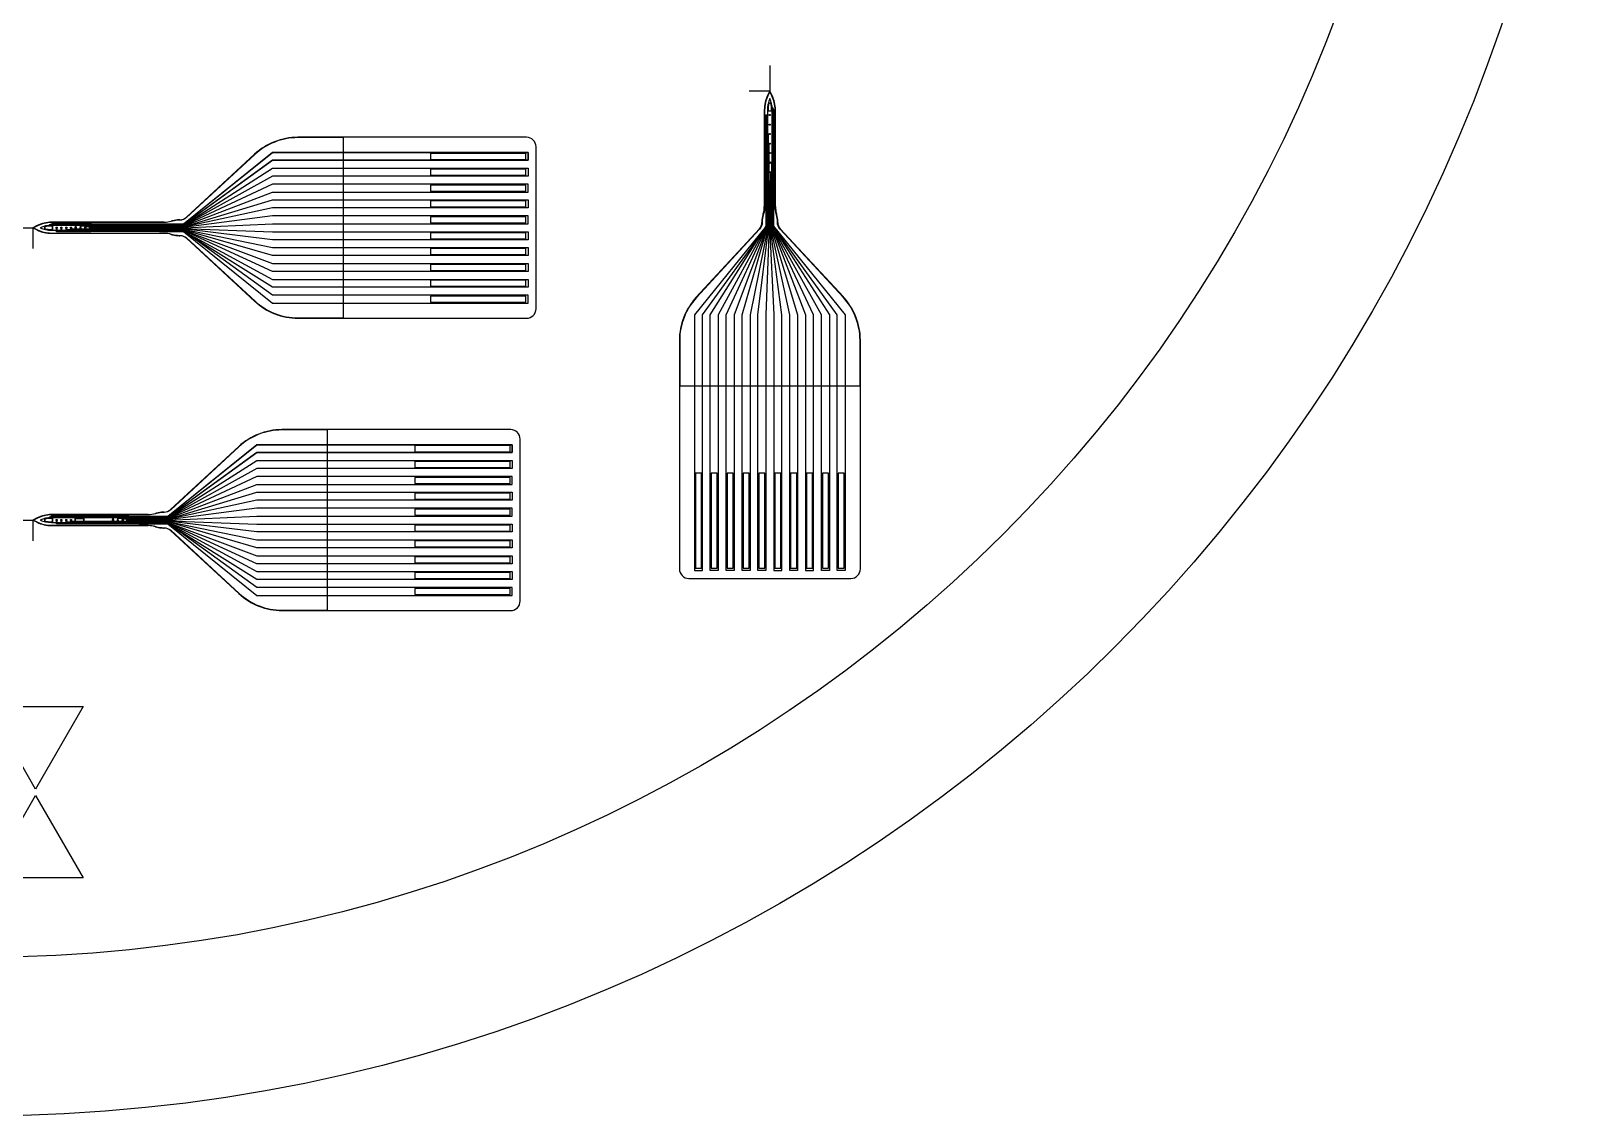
# Model space of a CAD drawing. Header units: millimetres. Extents: x 0 to 101, y 0 to 120.
# Drawn here: x 52.46 to 101.41, y 0 to 34.18 of the extents above; entities that cross this region are included whole.
import ezdxf

# ---------------------------------------------------------------- set-up
doc = ezdxf.new("R2010")
doc.units = ezdxf.units.MM
for name, color, linetype in [('1st Metal', 2, 'Continuous'), ('2nd Metal', 220, 'Continuous'), ('Aligner3', 210, 'Continuous'), ('Aligner4', 170, 'Continuous'), ('PI', 4, 'Continuous'), ('SU8', 110, 'Continuous')]:
    doc.layers.add(name, color=color, linetype=linetype)

msp = doc.modelspace()

# ---------------------------------------------------------------- linework, layer by layer
for points in [[(75.735, 33.096), (75.735, 32.285), (75.082, 32.285)], [(50.32, 27.983), (52.521, 27.983), (52.521, 27.33)], [(50.32, 18.773), (52.521, 18.773), (52.521, 18.12)]]:
    msp.add_lwpolyline(points)
at = {"layer": '1st Metal'}
for p, q in [((75.75, 29.45), (75.75, 29.42)), ((75.75, 29.42), (75.75, 29.45)), ((54.295, 28.079), (54.336, 28.079)), ((54.295, 28.067), (54.336, 28.067)), ((54.295, 28.052), (54.336, 28.052)), ((54.295, 28.04), (54.336, 28.04)), ((54.295, 28.025), (54.336, 28.025)), ((54.295, 28.013), (54.336, 28.013)), ((54.295, 27.953), (54.336, 27.953)), ((54.295, 27.941), (54.336, 27.941)), ((54.295, 27.926), (54.336, 27.926)), ((54.295, 27.914), (54.336, 27.914)), ((54.295, 27.899), (54.336, 27.899)), ((54.306, 27.998), (54.336, 27.998)), ((54.336, 27.998), (54.306, 27.998)), ((54.295, 27.887), (54.336, 27.887)), ((54.295, 27.872), (54.336, 27.872)), ((55.481, 18.788), (55.511, 18.788)), ((55.511, 18.788), (55.481, 18.788))]:
    msp.add_line(p, q, dxfattribs=at)
for points in [[(75.837, 29.36, -0.072993), (75.842, 29.389), (75.842, 29.391, 0.072993), (75.846, 29.42), (75.846, 31.676, 0.201221), (75.816, 31.747, 0.681472), (75.799, 31.739, -0.011355), (75.8, 31.699), (75.8, 31.658), (75.67, 31.658), (75.67, 31.699, -0.062124), (75.698, 31.918), (75.773, 31.918, -0.040545), (75.797, 31.776, -0.282415), (75.858, 31.676), (75.858, 29.42, -0.072993), (75.854, 29.391), (75.854, 29.389, 0.072993), (75.849, 29.36), (75.849, 28.035), (78.11, 25.235), (78.11, 17.185), (77.86, 17.185), (77.86, 25.235), (75.837, 28.035)], [(75.621, 29.36, 0.072993), (75.617, 29.389), (75.617, 29.391, -0.072993), (75.612, 29.42), (75.612, 31.541), (75.72, 31.541), (75.72, 31.55), (75.75, 31.55), (75.75, 31.52), (75.72, 31.52), (75.72, 31.529), (75.624, 31.529), (75.624, 29.42, 0.072993), (75.629, 29.391), (75.629, 29.389, -0.072993), (75.633, 29.36), (75.633, 28.035), (74.11, 25.235), (74.11, 17.185), (73.86, 17.185), (73.86, 25.235), (75.621, 28.035)], [(74.61, 25.235), (74.61, 17.185), (74.36, 17.185), (74.36, 25.235), (75.648, 28.035), (75.648, 29.36, 0.072993), (75.644, 29.389), (75.644, 29.391, -0.072993), (75.639, 29.42), (75.639, 31.241), (75.72, 31.241), (75.72, 31.25), (75.75, 31.25), (75.75, 31.22), (75.72, 31.22), (75.72, 31.229), (75.651, 31.229), (75.651, 29.42, 0.072993), (75.656, 29.391), (75.656, 29.389, -0.072993), (75.66, 29.36), (75.66, 28.035)], [(75.675, 29.36, 0.072993), (75.671, 29.389), (75.671, 29.391, -0.072993), (75.666, 29.42), (75.666, 30.941), (75.72, 30.941), (75.72, 30.95), (75.75, 30.95), (75.75, 30.92), (75.72, 30.92), (75.72, 30.929), (75.678, 30.929), (75.678, 29.42, 0.072993), (75.683, 29.391), (75.683, 29.389, -0.072993), (75.687, 29.36), (75.687, 28.035), (75.11, 25.235), (75.11, 17.185), (74.86, 17.185), (74.86, 25.235), (75.675, 28.035)], [(60.071, 30.108), (68.121, 30.108), (68.121, 30.358), (60.071, 30.358), (57.271, 28.097), (54.396, 28.097, -0.072993), (54.367, 28.101), (54.365, 28.102, 0.072993), (54.336, 28.106), (53.131, 28.106, 0.282415), (53.031, 28.045, 0.040545), (52.889, 28.021), (52.889, 27.945, 0.062124), (53.107, 27.918), (53.148, 27.918), (53.148, 28.048), (53.107, 28.048, 0.011355), (53.067, 28.047, -0.681472), (53.059, 28.064, -0.201221), (53.131, 28.094), (54.336, 28.094, -0.072993), (54.365, 28.09), (54.367, 28.089, 0.072993), (54.396, 28.085), (57.271, 28.085)], [(75.702, 29.36, 0.072993), (75.698, 29.389), (75.698, 29.391, -0.072993), (75.693, 29.42), (75.693, 30.641), (75.72, 30.641), (75.72, 30.65), (75.75, 30.65), (75.75, 30.62), (75.72, 30.62), (75.72, 30.629), (75.705, 30.629), (75.705, 29.42, 0.072993), (75.71, 29.391), (75.71, 29.389, -0.072993), (75.714, 29.36), (75.714, 28.035), (75.61, 25.235), (75.61, 17.185), (75.36, 17.185), (75.36, 25.235), (75.702, 28.035)], [(75.81, 29.36, -0.072993), (75.815, 29.389), (75.815, 29.391, 0.072993), (75.819, 29.42), (75.819, 30.329), (75.75, 30.329), (75.75, 30.32), (75.72, 30.32), (75.72, 30.35), (75.75, 30.35), (75.75, 30.341), (75.831, 30.341), (75.831, 29.42, -0.072993), (75.827, 29.391), (75.827, 29.389, 0.072993), (75.822, 29.36), (75.822, 28.035), (77.61, 25.235), (77.61, 17.185), (77.36, 17.185), (77.36, 25.235), (75.81, 28.035)], [(54.396, 28.058, -0.072993), (54.367, 28.062), (54.365, 28.063, 0.072993), (54.336, 28.067), (53.877, 28.067), (53.877, 27.998), (53.886, 27.998), (53.886, 27.968), (53.856, 27.968), (53.856, 27.998), (53.865, 27.998), (53.865, 28.079), (54.336, 28.079, -0.072993), (54.365, 28.075), (54.367, 28.074, 0.072993), (54.396, 28.07), (57.271, 28.07), (60.071, 29.858), (68.121, 29.858), (68.121, 29.608), (60.071, 29.608), (57.271, 28.058)], [(76.86, 25.235), (76.86, 17.185), (77.11, 17.185), (77.11, 25.235), (75.795, 28.035), (75.795, 29.36, -0.072993), (75.8, 29.389), (75.8, 29.391, 0.072993), (75.804, 29.42), (75.804, 30.041), (75.75, 30.041), (75.75, 30.05), (75.72, 30.05), (75.72, 30.02), (75.75, 30.02), (75.75, 30.029), (75.792, 30.029), (75.792, 29.42, -0.072993), (75.788, 29.391), (75.788, 29.389, 0.072993), (75.783, 29.36), (75.783, 28.035)], [(76.61, 25.235), (76.61, 17.185), (76.36, 17.185), (76.36, 25.235), (75.756, 28.035), (75.756, 29.36, -0.072993), (75.761, 29.389), (75.761, 29.391, 0.072993), (75.765, 29.42), (75.765, 29.729), (75.75, 29.729), (75.75, 29.72), (75.72, 29.72), (75.72, 29.75), (75.75, 29.75), (75.75, 29.741), (75.777, 29.741), (75.777, 29.42, -0.072993), (75.773, 29.391), (75.773, 29.389, 0.072993), (75.768, 29.36), (75.768, 28.035)], [(60.071, 29.108), (68.121, 29.108), (68.121, 29.358), (60.071, 29.358), (57.271, 28.043), (54.396, 28.043, -0.072993), (54.367, 28.047), (54.365, 28.048, 0.072993), (54.336, 28.052), (54.015, 28.052), (54.015, 27.998), (54.006, 27.998), (54.006, 27.968), (54.036, 27.968), (54.036, 27.998), (54.027, 27.998), (54.027, 28.04), (54.336, 28.04, -0.072993), (54.365, 28.036), (54.367, 28.035, 0.072993), (54.396, 28.031), (57.271, 28.031)], [(60.071, 28.858), (68.121, 28.858), (68.121, 28.608), (60.071, 28.608), (57.271, 28.004), (54.396, 28.004, -0.072993), (54.367, 28.008), (54.365, 28.009, 0.072993), (54.336, 28.013), (54.177, 28.013), (54.177, 27.998), (54.186, 27.998), (54.186, 27.968), (54.156, 27.968), (54.156, 27.998), (54.165, 27.998), (54.165, 28.025), (54.336, 28.025, -0.072993), (54.365, 28.021), (54.367, 28.02, 0.072993), (54.396, 28.016), (57.271, 28.016)], [(54.396, 27.869, 0.072993), (54.367, 27.865), (54.365, 27.864, -0.072993), (54.336, 27.86), (54.295, 27.86), (53.265, 27.86), (53.265, 27.968), (53.256, 27.968), (53.256, 27.998), (53.286, 27.998), (53.286, 27.968), (53.277, 27.968), (53.277, 27.872), (54.336, 27.872, 0.072993), (54.365, 27.876), (54.367, 27.877, -0.072993), (54.396, 27.881), (57.271, 27.881), (60.071, 26.358), (68.121, 26.358), (68.121, 26.108), (60.071, 26.108), (57.271, 27.869)], [(60.071, 26.858), (68.121, 26.858), (68.121, 26.608), (60.071, 26.608), (57.271, 27.896), (54.396, 27.896, 0.072993), (54.367, 27.892), (54.365, 27.891, -0.072993), (54.336, 27.887), (53.415, 27.887), (53.415, 27.968), (53.406, 27.968), (53.406, 27.998), (53.436, 27.998), (53.436, 27.968), (53.427, 27.968), (53.427, 27.899), (54.336, 27.899, 0.072993), (54.365, 27.903), (54.367, 27.904, -0.072993), (54.396, 27.908), (57.271, 27.908)], [(60.071, 27.358), (68.121, 27.358), (68.121, 27.108), (60.071, 27.108), (57.271, 27.923), (54.396, 27.923, 0.072993), (54.367, 27.919), (54.365, 27.918, -0.072993), (54.336, 27.914), (53.565, 27.914), (53.565, 27.968), (53.556, 27.968), (53.556, 27.998), (53.586, 27.998), (53.586, 27.968), (53.577, 27.968), (53.577, 27.926), (54.336, 27.926, 0.072993), (54.365, 27.93), (54.367, 27.931, -0.072993), (54.396, 27.935), (57.271, 27.935)], [(60.071, 27.858), (68.121, 27.858), (68.121, 27.608), (60.071, 27.608), (57.271, 27.95), (54.396, 27.95, 0.072993), (54.367, 27.946), (54.365, 27.945, -0.072993), (54.336, 27.941), (53.715, 27.941), (53.715, 27.968), (53.706, 27.968), (53.706, 27.998), (53.736, 27.998), (53.736, 27.968), (53.727, 27.968), (53.727, 27.953), (54.336, 27.953, 0.072993), (54.365, 27.957), (54.367, 27.958, -0.072993), (54.396, 27.962), (57.271, 27.962)], [(59.571, 20.898), (67.621, 20.898), (67.621, 21.148), (59.571, 21.148), (56.771, 18.887), (55.571, 18.887, -0.072993), (55.542, 18.891), (55.54, 18.892, 0.072993), (55.511, 18.896), (53.131, 18.896, 0.282415), (53.031, 18.835, 0.040545), (52.889, 18.811), (52.889, 18.735, 0.062124), (53.107, 18.708), (53.148, 18.708), (53.148, 18.838), (53.107, 18.838, 0.011355), (53.067, 18.837, -0.681472), (53.059, 18.854, -0.201221), (53.131, 18.884), (55.511, 18.884, -0.072993), (55.54, 18.88), (55.542, 18.879, 0.072993), (55.571, 18.875), (56.771, 18.875)], [(55.571, 18.848, -0.072993), (55.542, 18.852), (55.54, 18.853, 0.072993), (55.511, 18.857), (55.052, 18.857), (55.052, 18.788), (55.061, 18.788), (55.061, 18.758), (55.031, 18.758), (55.031, 18.788), (55.04, 18.788), (55.04, 18.869), (55.511, 18.869, -0.072993), (55.54, 18.865), (55.542, 18.864, 0.072993), (55.571, 18.86), (56.771, 18.86), (59.571, 20.648), (67.621, 20.648), (67.621, 20.398), (59.571, 20.398), (56.771, 18.848)], [(59.571, 19.898), (67.621, 19.898), (67.621, 20.148), (59.571, 20.148), (56.771, 18.833), (55.571, 18.833, -0.072993), (55.542, 18.837), (55.54, 18.838, 0.072993), (55.511, 18.842), (55.19, 18.842), (55.19, 18.788), (55.181, 18.788), (55.181, 18.758), (55.211, 18.758), (55.211, 18.788), (55.202, 18.788), (55.202, 18.83), (55.511, 18.83, -0.072993), (55.54, 18.826), (55.542, 18.825, 0.072993), (55.571, 18.821), (56.771, 18.821)], [(59.571, 19.648), (67.621, 19.648), (67.621, 19.398), (59.571, 19.398), (56.771, 18.794), (55.571, 18.794, -0.072993), (55.542, 18.798), (55.54, 18.799, 0.072993), (55.511, 18.803), (55.352, 18.803), (55.352, 18.788), (55.361, 18.788), (55.361, 18.758), (55.331, 18.758), (55.331, 18.788), (55.34, 18.788), (55.34, 18.815), (55.511, 18.815, -0.072993), (55.54, 18.811), (55.542, 18.81, 0.072993), (55.571, 18.806), (56.771, 18.806)], [(55.571, 18.659, 0.072993), (55.542, 18.655), (55.54, 18.654, -0.072993), (55.511, 18.65), (53.265, 18.65), (53.265, 18.758), (53.256, 18.758), (53.256, 18.788), (53.286, 18.788), (53.286, 18.758), (53.277, 18.758), (53.277, 18.662), (55.511, 18.662, 0.072993), (55.54, 18.666), (55.542, 18.667, -0.072993), (55.571, 18.671), (56.771, 18.671), (59.571, 17.148), (67.621, 17.148), (67.621, 16.898), (59.571, 16.898), (56.771, 18.659)], [(59.571, 17.648), (67.621, 17.648), (67.621, 17.398), (59.571, 17.398), (56.771, 18.686), (55.571, 18.686, 0.072993), (55.542, 18.682), (55.54, 18.681, -0.072993), (55.511, 18.677), (53.415, 18.677), (53.415, 18.758), (53.406, 18.758), (53.406, 18.788), (53.436, 18.788), (53.436, 18.758), (53.427, 18.758), (53.427, 18.689), (55.511, 18.689, 0.072993), (55.54, 18.693), (55.542, 18.694, -0.072993), (55.571, 18.698), (56.771, 18.698)], [(55.571, 18.713, 0.072993), (55.542, 18.709), (55.54, 18.708, -0.072993), (55.511, 18.704), (53.565, 18.704), (53.565, 18.758), (53.556, 18.758), (53.556, 18.788), (53.586, 18.788), (53.586, 18.758), (53.577, 18.758), (53.577, 18.716), (55.511, 18.716, 0.072993), (55.54, 18.72), (55.542, 18.721, -0.072993), (55.571, 18.725), (56.771, 18.725), (59.571, 18.148), (67.621, 18.148), (67.621, 17.898), (59.571, 17.898), (56.771, 18.713)], [(59.571, 18.648), (67.621, 18.648), (67.621, 18.398), (59.571, 18.398), (56.771, 18.74), (55.571, 18.74, 0.072993), (55.542, 18.736), (55.54, 18.735, -0.072993), (55.511, 18.731), (53.715, 18.731), (53.715, 18.758), (53.706, 18.758), (53.706, 18.788), (53.736, 18.788), (53.736, 18.758), (53.727, 18.758), (53.727, 18.743), (55.511, 18.743, 0.072993), (55.54, 18.747), (55.542, 18.748, -0.072993), (55.571, 18.752), (56.771, 18.752)]]:
    msp.add_lwpolyline(points, format="xyb", close=True, dxfattribs=at)
for points in [[(75.75, 29.45), (75.72, 29.45)], [(75.72, 29.45), (75.72, 29.42)], [(54.306, 27.998), (54.306, 27.968)], [(54.306, 27.968), (54.336, 27.968)], [(55.481, 18.788), (55.481, 18.758)], [(55.481, 18.758), (55.511, 18.758)]]:
    msp.add_lwpolyline(points, close=True, dxfattribs=at)
for points in [[(75.729, 29.42), (75.72, 29.42), (75.729, 29.42), (75.729, 28.035), (75.86, 25.235), (75.86, 17.185), (76.11, 17.185), (76.11, 25.235), (75.741, 28.035), (75.741, 29.42), (75.75, 29.42), (75.741, 29.42)], [(54.336, 27.977), (54.336, 27.968), (54.336, 27.977), (57.271, 27.977), (60.071, 28.108), (68.121, 28.108), (68.121, 28.358), (60.071, 28.358), (57.271, 27.989), (54.336, 27.989), (54.336, 27.998), (54.336, 27.989)], [(55.511, 18.767), (55.511, 18.758), (55.511, 18.767), (56.771, 18.767), (59.571, 18.898), (67.621, 18.898), (67.621, 19.148), (59.571, 19.148), (56.771, 18.779), (55.511, 18.779), (55.511, 18.788), (55.511, 18.779)]]:
    msp.add_lwpolyline(points, dxfattribs=at)
msp.add_circle((50.908, 50.5), 50.5, dxfattribs=at)
at = {"layer": '2nd Metal'}
for p, q in [((57.271, 28.103), (60.071, 30.358)), ((60.071, 30.358), (68.121, 30.358)), ((68.121, 30.358), (68.121, 30.108)), ((60.071, 30.108), (57.271, 28.078)), ((68.121, 30.108), (60.071, 30.108)), ((54.456, 27.918), (54.456, 28.048)), ((54.456, 28.048), (54.694, 28.048)), ((54.956, 27.918), (54.456, 27.918)), ((54.694, 28.048), (54.694, 28.103)), ((54.694, 28.103), (57.271, 28.103)), ((57.271, 28.078), (54.719, 28.078)), ((54.719, 28.078), (54.719, 28.048)), ((54.719, 28.048), (54.956, 28.048)), ((54.956, 28.048), (54.956, 27.918)), ((56.771, 18.893), (59.571, 21.148)), ((59.571, 21.148), (67.621, 21.148)), ((67.621, 21.148), (67.621, 20.898)), ((59.571, 20.898), (56.771, 18.868)), ((67.621, 20.898), (59.571, 20.898)), ((53.856, 18.708), (53.856, 18.838)), ((53.856, 18.838), (53.979, 18.838)), ((54.126, 18.708), (53.856, 18.708)), ((53.979, 18.838), (53.979, 18.893)), ((53.979, 18.893), (56.771, 18.893)), ((56.771, 18.868), (54.004, 18.868)), ((54.004, 18.868), (54.004, 18.838)), ((54.004, 18.838), (54.126, 18.838)), ((54.126, 18.838), (54.126, 18.708))]:
    msp.add_line(p, q, dxfattribs=at)
for points in [[(75.64, 28.773), (75.67, 28.773), (75.67, 28.485), (75.8, 28.485), (75.8, 29.285), (75.67, 29.285), (75.67, 28.798), (75.615, 28.798), (75.615, 28.035), (73.36, 25.235), (73.36, 17.185), (73.61, 17.185), (73.61, 25.235), (75.64, 28.035)], [(56.534, 27.888), (56.534, 27.918), (56.821, 27.918), (56.821, 28.048), (56.021, 28.048), (56.021, 27.918), (56.509, 27.918), (56.509, 27.863), (57.271, 27.863), (60.071, 25.608), (68.121, 25.608), (68.121, 25.858), (60.071, 25.858), (57.271, 27.888)], [(55.891, 18.678), (55.891, 18.708), (56.014, 18.708), (56.014, 18.838), (55.744, 18.838), (55.744, 18.708), (55.866, 18.708), (55.866, 18.653), (56.771, 18.653), (59.571, 16.398), (67.621, 16.398), (67.621, 16.648), (59.571, 16.648), (56.771, 18.678)]]:
    msp.add_lwpolyline(points, close=True, dxfattribs=at)
at = {"layer": 'Aligner3'}
msp.add_lwpolyline([(54.108, 12.896), (52.608, 10.298), (51.108, 12.896)], close=True, dxfattribs=at)
at = {"layer": 'Aligner4'}
msp.add_lwpolyline([(51.108, 7.5), (52.608, 10.098), (54.108, 7.5)], close=True, dxfattribs=at)
at = {"layer": 'PI'}
for p, q in [((75.735, 32.285), (75.666, 32.146)), ((75.805, 32.146), (75.735, 32.285)), ((75.56, 31.699), (75.56, 28.648)), ((75.91, 28.648), (75.91, 31.699)), ((68.071, 30.833), (60.865, 30.833)), ((68.371, 25.433), (68.371, 30.533)), ((59.504, 30.299), (57.357, 28.313)), ((75.528, 28.427), (75.518, 28.393)), ((75.953, 28.393), (75.943, 28.427)), ((52.66, 28.052), (52.521, 27.983)), ((52.521, 27.983), (52.66, 27.913)), ((56.658, 28.158), (53.107, 28.158)), ((56.913, 28.2), (56.879, 28.19)), ((57.154, 28.233), (57.134, 28.233)), ((75.406, 27.949), (73.418, 25.794)), ((75.485, 28.172), (75.485, 28.152)), ((75.985, 28.153), (75.985, 28.172)), ((78.051, 25.802), (76.065, 27.949)), ((53.107, 27.808), (56.658, 27.808)), ((56.879, 27.775), (56.913, 27.765)), ((57.134, 27.733), (57.154, 27.733)), ((57.357, 27.653), (59.512, 25.665)), ((60.871, 25.133), (68.071, 25.133)), ((72.885, 24.435), (72.885, 17.235)), ((78.585, 17.235), (78.585, 24.441)), ((67.571, 21.623), (60.365, 21.623)), ((59.004, 21.089), (56.857, 19.103)), ((67.871, 16.223), (67.871, 21.323)), ((52.66, 18.842), (52.521, 18.773)), ((52.521, 18.773), (52.66, 18.703)), ((56.158, 18.948), (53.107, 18.948)), ((56.413, 18.99), (56.379, 18.98)), ((56.654, 19.023), (56.634, 19.023)), ((53.107, 18.598), (56.158, 18.598)), ((56.379, 18.565), (56.413, 18.555)), ((56.634, 18.523), (56.654, 18.523)), ((56.857, 18.443), (59.012, 16.455)), ((73.185, 16.935), (78.285, 16.935)), ((60.371, 15.923), (67.571, 15.923))]:
    msp.add_line(p, q, dxfattribs=at)
for points in [[(75.79, 31.699, 0.059908), (75.765, 31.908), (75.705, 31.908, 0.059908), (75.68, 31.699), (75.68, 31.668), (75.79, 31.668)], [(53.138, 28.038), (53.107, 28.038, 0.059908), (52.899, 28.013), (52.899, 27.953, 0.059908), (53.107, 27.928), (53.138, 27.928)], [(53.138, 18.828), (53.107, 18.828, 0.059908), (52.899, 18.803), (52.899, 18.743, 0.059908), (53.107, 18.718), (53.138, 18.718)]]:
    msp.add_lwpolyline(points, format="xyb", close=True, dxfattribs=at)
for points in [[(75.745, 31.545), (75.745, 31.525), (75.725, 31.525), (75.725, 31.545)], [(75.725, 31.245), (75.745, 31.245), (75.745, 31.225), (75.725, 31.225)], [(75.725, 30.945), (75.745, 30.945), (75.745, 30.925), (75.725, 30.925)], [(75.725, 30.645), (75.745, 30.645), (75.745, 30.625), (75.725, 30.625)], [(75.725, 30.345), (75.745, 30.345), (75.745, 30.325), (75.725, 30.325)], [(68.051, 30.138), (68.051, 30.328), (65.051, 30.328), (65.051, 30.138)], [(75.725, 30.045), (75.745, 30.045), (75.745, 30.025), (75.725, 30.025)], [(68.051, 29.638), (68.051, 29.828), (65.051, 29.828), (65.051, 29.638)], [(75.725, 29.745), (75.745, 29.745), (75.745, 29.725), (75.725, 29.725)], [(75.725, 29.445), (75.745, 29.445), (75.745, 29.425), (75.725, 29.425)], [(68.051, 29.138), (68.051, 29.328), (65.051, 29.328), (65.051, 29.138)], [(75.68, 29.275), (75.79, 29.275), (75.79, 28.495), (75.68, 28.495)], [(68.051, 28.638), (68.051, 28.828), (65.051, 28.828), (65.051, 28.638)], [(53.261, 27.973), (53.261, 27.993), (53.281, 27.993), (53.281, 27.973)], [(53.411, 27.973), (53.411, 27.993), (53.431, 27.993), (53.431, 27.973)], [(53.561, 27.973), (53.561, 27.993), (53.581, 27.993), (53.581, 27.973)], [(53.711, 27.973), (53.711, 27.993), (53.731, 27.993), (53.731, 27.973)], [(53.861, 27.973), (53.861, 27.993), (53.881, 27.993), (53.881, 27.973)], [(54.011, 27.973), (54.011, 27.993), (54.031, 27.993), (54.031, 27.973)], [(54.161, 27.973), (54.161, 27.993), (54.181, 27.993), (54.181, 27.973)], [(54.311, 27.973), (54.311, 27.993), (54.331, 27.993), (54.331, 27.973)], [(54.466, 27.928), (54.466, 28.038), (54.946, 28.038), (54.946, 27.928)], [(56.031, 27.928), (56.031, 28.038), (56.811, 28.038), (56.811, 27.928)], [(68.051, 28.138), (68.051, 28.328), (65.051, 28.328), (65.051, 28.138)], [(68.051, 27.638), (68.051, 27.828), (65.051, 27.828), (65.051, 27.638)], [(68.051, 27.138), (68.051, 27.328), (65.051, 27.328), (65.051, 27.138)], [(68.051, 26.638), (68.051, 26.828), (65.051, 26.828), (65.051, 26.638)], [(68.051, 26.138), (68.051, 26.328), (65.051, 26.328), (65.051, 26.138)], [(68.051, 25.638), (68.051, 25.828), (65.051, 25.828), (65.051, 25.638)], [(64.551, 20.928), (67.551, 20.928), (67.551, 21.118), (64.551, 21.118)], [(64.551, 20.428), (67.551, 20.428), (67.551, 20.618), (64.551, 20.618)], [(64.551, 19.928), (67.551, 19.928), (67.551, 20.118), (64.551, 20.118)], [(73.39, 20.255), (73.39, 17.255), (73.58, 17.255), (73.58, 20.255)], [(73.89, 20.255), (73.89, 17.255), (74.08, 17.255), (74.08, 20.255)], [(74.39, 20.255), (74.39, 17.255), (74.58, 17.255), (74.58, 20.255)], [(74.89, 20.255), (74.89, 17.255), (75.08, 17.255), (75.08, 20.255)], [(75.39, 20.255), (75.39, 17.255), (75.58, 17.255), (75.58, 20.255)], [(75.89, 20.255), (75.89, 17.255), (76.08, 17.255), (76.08, 20.255)], [(76.39, 20.255), (76.39, 17.255), (76.58, 17.255), (76.58, 20.255)], [(76.89, 20.255), (76.89, 17.255), (77.08, 17.255), (77.08, 20.255)], [(77.39, 20.255), (77.39, 17.255), (77.58, 17.255), (77.58, 20.255)], [(77.89, 20.255), (77.89, 17.255), (78.08, 17.255), (78.08, 20.255)], [(64.551, 19.428), (67.551, 19.428), (67.551, 19.618), (64.551, 19.618)], [(64.551, 18.928), (67.551, 18.928), (67.551, 19.118), (64.551, 19.118)], [(53.261, 18.763), (53.261, 18.783), (53.281, 18.783), (53.281, 18.763)], [(53.411, 18.763), (53.411, 18.783), (53.431, 18.783), (53.431, 18.763)], [(53.561, 18.763), (53.561, 18.783), (53.581, 18.783), (53.581, 18.763)], [(53.711, 18.763), (53.711, 18.783), (53.731, 18.783), (53.731, 18.763)], [(53.866, 18.718), (53.866, 18.828), (54.116, 18.828), (54.116, 18.718)], [(55.036, 18.763), (55.036, 18.783), (55.056, 18.783), (55.056, 18.763)], [(55.186, 18.763), (55.186, 18.783), (55.206, 18.783), (55.206, 18.763)], [(55.336, 18.763), (55.336, 18.783), (55.356, 18.783), (55.356, 18.763)], [(55.486, 18.763), (55.486, 18.783), (55.506, 18.783), (55.506, 18.763)], [(55.754, 18.718), (55.754, 18.828), (56.004, 18.828), (56.004, 18.718)], [(64.551, 18.428), (67.551, 18.428), (67.551, 18.618), (64.551, 18.618)], [(64.551, 17.928), (67.551, 17.928), (67.551, 18.118), (64.551, 18.118)], [(64.551, 17.428), (67.551, 17.428), (67.551, 17.618), (64.551, 17.618)], [(64.551, 16.928), (67.551, 16.928), (67.551, 17.118), (64.551, 17.118)], [(64.551, 16.428), (67.551, 16.428), (67.551, 16.618), (64.551, 16.618)]]:
    msp.add_lwpolyline(points, close=True, dxfattribs=at)
for centre, radius, start, end in [((76.56, 31.699), 1, 153.4349, 180), ((74.91, 31.699), 1, 360, 26.5651), ((60.865, 28.833), 2, 90, 132.8708), ((68.071, 30.533), 0.3, 360, 90), ((76.255, 28.172), 0.77, 163.3008, 180), ((74.79, 28.648), 0.77, 343.3008, 360), ((76.68, 28.648), 0.77, 180, 196.6992), ((75.215, 28.172), 0.77, 360, 16.6992), ((53.107, 27.158), 1, 90, 116.5651), ((53.107, 28.808), 1, 243.4349, 270), ((56.658, 28.928), 0.77, 270, 286.6992), ((57.134, 27.463), 0.77, 90, 106.6992), ((57.154, 28.533), 0.3, 270, 312.7673), ((75.185, 28.152), 0.3, 317.3063, 0), ((76.285, 28.153), 0.3, 180, 222.7673), ((56.658, 27.038), 0.77, 73.3008, 90), ((57.134, 28.503), 0.77, 253.3008, 270), ((57.154, 27.433), 0.3, 47.3063, 90), ((60.871, 27.133), 2, 227.2029, 270), ((74.885, 24.435), 2, 137.2029, 180), ((76.585, 24.441), 2, 0, 42.8708), ((68.071, 25.433), 0.3, 270, 0), ((60.365, 19.623), 2, 90, 132.8708), ((67.571, 21.323), 0.3, 360, 90), ((56.654, 19.323), 0.3, 270, 312.7673), ((53.107, 17.948), 1, 90, 116.5651), ((53.107, 19.598), 1, 243.4349, 270), ((56.158, 19.718), 0.77, 270, 286.6992), ((56.634, 18.253), 0.77, 90, 106.6992), ((56.158, 17.828), 0.77, 73.3008, 90), ((56.634, 19.293), 0.77, 253.3008, 270), ((56.654, 18.223), 0.3, 47.3063, 90), ((73.185, 17.235), 0.3, 180, 270), ((78.285, 17.235), 0.3, 270, 360), ((60.371, 17.923), 2, 227.2029, 270), ((67.571, 16.223), 0.3, 270, 0)]:
    msp.add_arc(centre, radius, start, end, dxfattribs=at)
at = {"layer": 'SU8'}
for p, q in [((75.735, 28.335), (75.735, 28.335)), ((56.371, 18.773), (56.371, 18.773))]:
    msp.add_line(p, q, dxfattribs=at)
for points in [[(75.675, 32.142, 0.116434), (75.57, 31.699), (75.57, 28.648, -0.072993), (75.538, 28.424), (75.527, 28.39, 0.072993), (75.495, 28.172), (75.495, 28.152, -0.188472), (75.413, 27.942), (73.425, 25.787, 0.18894), (72.895, 24.435), (72.895, 23.005), (78.575, 23.005), (78.575, 24.441, 0.189273), (78.044, 25.795), (76.058, 27.942, -0.188804), (75.975, 28.153), (75.975, 28.172, 0.072993), (75.943, 28.39), (75.933, 28.424, -0.072993), (75.9, 28.648), (75.9, 31.699, 0.116434), (75.796, 32.142), (75.735, 32.263)], [(75.735, 32.059, 0.103148), (75.66, 31.699), (75.66, 28.41, 0.414214), (75.735, 28.335, 0.414214), (75.81, 28.41), (75.81, 31.699, 0.103148)], [(52.664, 27.922, 0.116434), (53.107, 27.818), (56.658, 27.818, -0.072993), (56.882, 27.785), (56.916, 27.775, 0.072993), (57.134, 27.743), (57.154, 27.743, -0.188472), (57.364, 27.661), (59.519, 25.673, 0.18894), (60.871, 25.143), (62.301, 25.143), (62.301, 30.823), (60.865, 30.823, 0.189273), (59.511, 30.291), (57.364, 28.305, -0.188804), (57.154, 28.223), (57.134, 28.223, 0.072993), (56.916, 28.191), (56.882, 28.181, -0.072993), (56.658, 28.148), (53.107, 28.148, 0.116434), (52.664, 28.043), (52.543, 27.983)], [(56.896, 27.908, 0.414214), (56.971, 27.983), (56.971, 27.983, 0.414214), (56.896, 28.058), (53.107, 28.058, 0.103148), (52.747, 27.983, 0.103148), (53.107, 27.908)], [(52.664, 18.712, 0.116434), (53.107, 18.608), (56.158, 18.608, -0.072993), (56.382, 18.575), (56.416, 18.565, 0.072993), (56.634, 18.533), (56.654, 18.533, -0.188472), (56.864, 18.451), (59.019, 16.463, 0.18894), (60.371, 15.933), (61.801, 15.933), (61.801, 21.613), (60.365, 21.613, 0.189273), (59.011, 21.081), (56.864, 19.095, -0.188804), (56.654, 19.013), (56.634, 19.013, 0.072993), (56.416, 18.981), (56.382, 18.971, -0.072993), (56.158, 18.938), (53.107, 18.938, 0.116434), (52.664, 18.833), (52.543, 18.773)], [(53.107, 18.698), (56.296, 18.698, 0.414214), (56.371, 18.773, 0.414214), (56.296, 18.848), (53.107, 18.848, 0.103148), (52.747, 18.773, 0.103148)]]:
    msp.add_lwpolyline(points, format="xyb", close=True, dxfattribs=at)
for radius in [50.5, 45.5]:
    msp.add_circle((50.908, 50.5), radius, dxfattribs=at)

doc.saveas('drawing.dxf')
